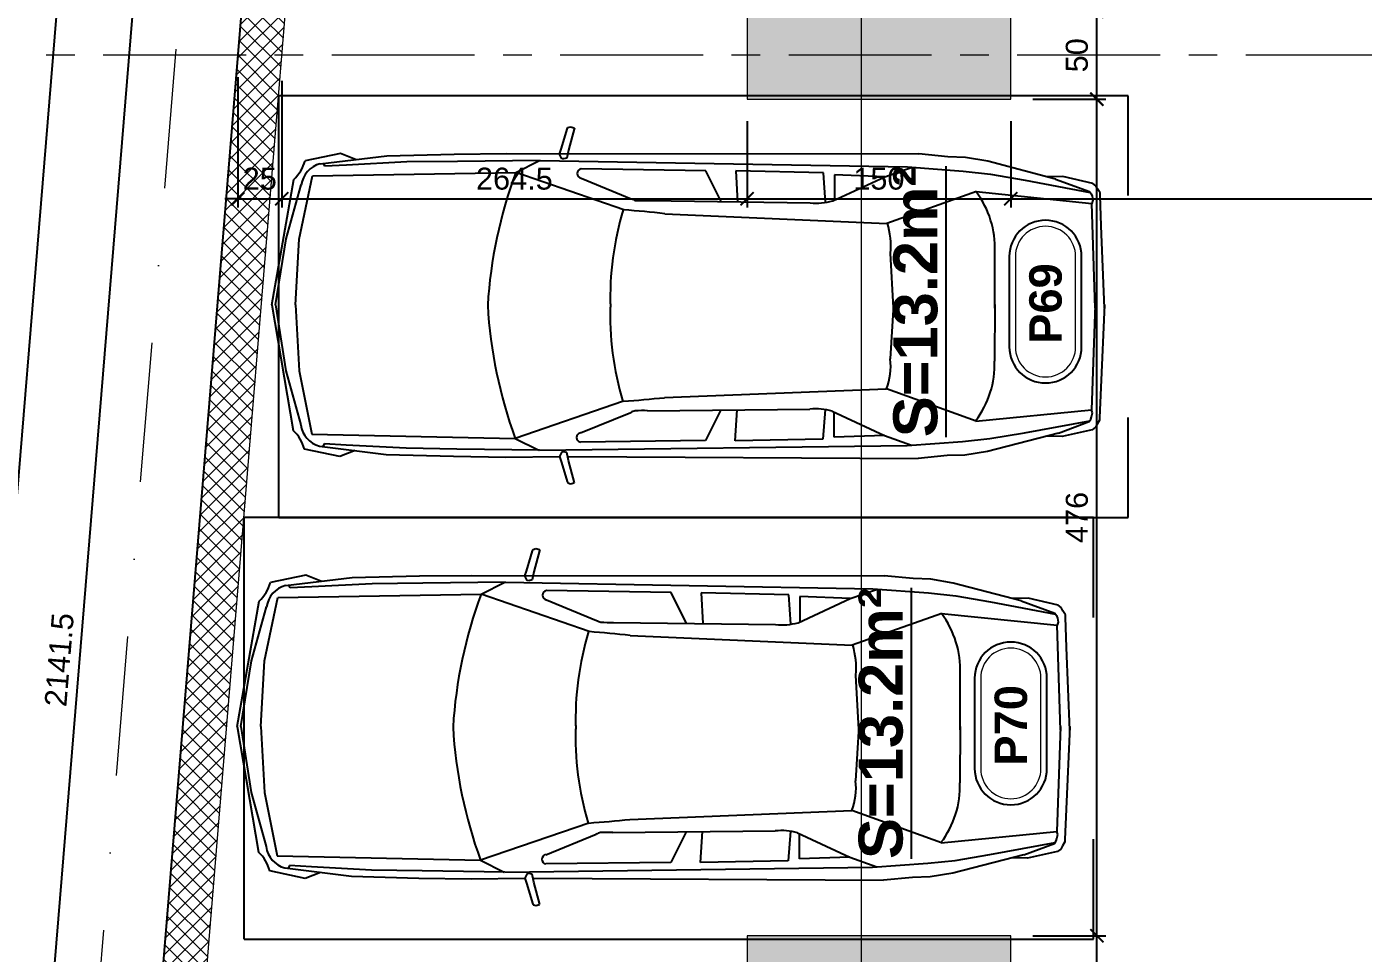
# Model space of a CAD drawing. Header units: centimetres. Extents: x 54080 to 59633, y -55119 to -48218.
# Drawn here: x 54463 to 55223, y -53333 to -52806 of the extents above; entities that cross this region are included whole.
import ezdxf
from ezdxf.enums import TextEntityAlignment as Align

# ---------------------------------------------------------------- set-up
doc = ezdxf.new("R2010")
doc.units = ezdxf.units.CM
doc.header["$LTSCALE"] = 50
doc.header["$MEASUREMENT"] = 0
for name, pattern in [('23486-A01$0${ Chain Double-Dash }', [0]), ('AXES', [2, 1.25, -0.25, 0.25, -0.25]), ('CACHE', [0.375, 0.25, -0.125]), ('CONTINU', [0]), ('Dot & Dashed', [335.138881, 158.75, -88.194444, 0, -88.194437])]:
    doc.linetypes.add(name, pattern=pattern)
doc.layers.get('0').update_dxf_attribs({"color": 8})
for name, color, linetype in [('AXES', 10, 'AXES'), ('BETON COUPE', 3, 'CONTINU'), ('BORD', 5, 'Continuous'), ('COTE 50ème', 1, 'Continuous'), ('FINI', 251, 'Continuous'), ('PILIER', 7, 'Continuous'), ('TEXTE', 7, 'Continuous')]:
    doc.layers.add(name, color=color, linetype=linetype)
for name, color, linetype, lineweight in [('BETON CACHE', 4, 'CACHE', 5), ('BETON HACHURE', 253, 'Continuous', 13), ('MACONNERIE COUPE', 7, 'Continuous', 30)]:
    doc.layers.add(name, color=color, linetype=linetype, lineweight=lineweight)
doc.layers.add('HORS GEL', color=7, linetype='CACHE', lineweight=15, true_color=0x00661a)
doc.layers.add('PREFA MUR SUP TRAME', color=7, linetype='Continuous', true_color=0xd7c7ff)
doc.styles.add('BRMNAMES', font='swisseb.ttf', dxfattribs={"height": 20})
doc.styles.add('RS_TEXT_1.50', font='arial.ttf', dxfattribs={"height": 12.5})
doc.styles.add('RS_TXT_50', font='arial.ttf', dxfattribs={"height": 12.5})
doc.dimstyles.new('RS_50CM_LINEAIRE', dxfattribs={"dimscale": 5, "dimtxt": 12.5, "dimasz": 1.5, "dimexe": 1, "dimexo": 2.5, "dimgap": 1, "dimtad": 1, "dimdec": 1, "dimrnd": 0.5, "dimdsep": 46, "dimtxsty": 'RS_TXT_50', "dimblk1": 'ARCHTICK', "dimblk2": 'ARCHTICK', "dimsah": 1, "dimcen": 2.5, "dimdle": 1, "dimclrt": 4, "dimadec": 0, "dimazin": 2, "dimtfac": 1, "dimtdec": 1, "dimtix": 1, "dimtmove": 2, "dimatfit": 3, "dimfxl": 1, "dimtolj": 1, "dimtzin": 0, "dimarcsym": 0})

# ---------------------------------------------------------------- blocks, each defined once
blk = doc.blocks.new('A$C99aa3423')
at = {"layer": 'AXES', "lineweight": 5, "ltscale": 1.3}
blk.add_line((3195, -1960), (-1985, -1960), dxfattribs=at)
at = {"layer": 'HORS GEL', "linetype": '23486-A01$0${ Chain Double-Dash }', "ltscale": 1.2}
blk.add_line((-1265, -1195), (-1265, -4150), dxfattribs=at)
blk = doc.blocks.new('_ArchTick')
at = {"color": 0, "linetype": 'ByBlock', "const_width": 0.15}
blk.add_lwpolyline([(-0.5, -0.5), (0.5, 0.5)], dxfattribs=at)
blk = doc.blocks.new('*D1077')
at = {"layer": 'COTE 50ème', "color": 0, "lineweight": -2, "ltscale": 0.5, "transparency": 16777216}
for p, q in [((55071.72, -53378.36), (55071.72, -53318.36)), ((55035.17, -53323.36), (55076.72, -53323.36)), ((55035.17, -53373.36), (55076.72, -53373.36))]:
    blk.add_line(p, q, dxfattribs=at)
at = {"layer": 'Defpoints', "color": 0, "ltscale": 0.5, "transparency": 16777216}
for p in [(55022.67, -53323.36), (55071.72, -53323.36), (55022.67, -53373.36)]:
    blk.add_point(p, dxfattribs=at)
at = {"layer": 'COTE 50ème', "color": 0, "lineweight": -2, "ltscale": 0.5, "transparency": 16777216, "xscale": 7.5, "yscale": 7.5, "zscale": 7.5}
for p, rotation in [((55071.72, -53323.36), 90), ((55071.72, -53373.36), 270)]:
    blk.add_blockref('_ArchTick', p, dxfattribs=dict(at, rotation=rotation))
at = {"layer": 'COTE 50ème', "color": 4, "ltscale": 0.5, "transparency": 16777216, "insert": (55060.34, -53348.36), "char_height": 12.5, "attachment_point": 5, "rotation": 90, "style": 'RS_TXT_50'}
blk.add_mtext('\\A1;50', dxfattribs=at)
blk = doc.blocks.new('*D1078')
at = {"layer": 'COTE 50ème', "color": 0, "lineweight": -2, "ltscale": 0.5, "transparency": 16777216}
for p, q in [((55071.72, -53328.36), (55071.72, -52842.36)), ((55035.17, -52847.36), (55076.72, -52847.36)), ((55035.17, -53323.36), (55076.72, -53323.36))]:
    blk.add_line(p, q, dxfattribs=at)
at = {"layer": 'Defpoints', "color": 0, "ltscale": 0.5, "transparency": 16777216}
for p in [(55022.67, -52847.36), (55071.72, -52847.36), (55022.67, -53323.36)]:
    blk.add_point(p, dxfattribs=at)
at = {"layer": 'COTE 50ème', "color": 0, "lineweight": -2, "ltscale": 0.5, "transparency": 16777216, "xscale": 7.5, "yscale": 7.5, "zscale": 7.5}
for p, rotation in [((55071.72, -52847.36), 90), ((55071.72, -53323.36), 270)]:
    blk.add_blockref('_ArchTick', p, dxfattribs=dict(at, rotation=rotation))
at = {"layer": 'COTE 50ème', "color": 4, "ltscale": 0.5, "transparency": 16777216, "insert": (55060.34, -53085.36), "char_height": 12.5, "attachment_point": 5, "rotation": 90, "style": 'RS_TXT_50'}
blk.add_mtext('\\A1;476', dxfattribs=at)
blk = doc.blocks.new('*D1079')
at = {"layer": 'COTE 50ème', "color": 0, "lineweight": -2, "ltscale": 0.5, "transparency": 16777216}
for p, q in [((55035.17, -52797.36), (55076.72, -52797.36)), ((55071.72, -52852.36), (55071.72, -52792.36)), ((55035.17, -52847.36), (55076.72, -52847.36))]:
    blk.add_line(p, q, dxfattribs=at)
at = {"layer": 'Defpoints', "color": 0, "ltscale": 0.5, "transparency": 16777216}
for p in [(55022.67, -52797.36), (55071.72, -52797.36), (55022.67, -52847.36)]:
    blk.add_point(p, dxfattribs=at)
at = {"layer": 'COTE 50ème', "color": 0, "lineweight": -2, "ltscale": 0.5, "transparency": 16777216, "xscale": 7.5, "yscale": 7.5, "zscale": 7.5}
for p, rotation in [((55071.72, -52797.36), 90), ((55071.72, -52847.36), 270)]:
    blk.add_blockref('_ArchTick', p, dxfattribs=dict(at, rotation=rotation))
at = {"layer": 'COTE 50ème', "color": 4, "ltscale": 0.5, "transparency": 16777216, "insert": (55060.34, -52822.36), "char_height": 12.5, "attachment_point": 5, "rotation": 90, "style": 'RS_TXT_50'}
blk.add_mtext('\\A1;50', dxfattribs=at)
blk = doc.blocks.new('*D1125')
at = {"layer": 'COTE 50ème', "color": 0, "lineweight": -2, "ltscale": 0.5, "transparency": 16777216}
for p, q in [((54583.01, -52834.86), (54583.01, -52909.02)), ((54607.93, -52836.91), (54607.93, -52909.02)), ((54583.01, -52904.02), (54575.51, -52904.02)), ((54583.01, -52904.02), (54607.93, -52904.02)), ((54607.93, -52904.02), (54615.43, -52904.02))]:
    blk.add_line(p, q, dxfattribs=at)
at = {"layer": 'Defpoints', "color": 0, "ltscale": 0.5, "transparency": 16777216}
for p in [(54583.01, -52822.36), (54607.93, -52824.41), (54607.93, -52904.02)]:
    blk.add_point(p, dxfattribs=at)
at = {"layer": 'COTE 50ème', "color": 0, "lineweight": -2, "ltscale": 0.5, "transparency": 16777216, "xscale": 7.5, "yscale": 7.5, "zscale": 7.5}
blk.add_blockref('_ArchTick', (54583.01, -52904.02), dxfattribs=at)
at = {"layer": 'COTE 50ème', "color": 0, "lineweight": -2, "ltscale": 0.5, "transparency": 16777216, "xscale": 7.5, "yscale": 7.5, "zscale": 7.5, "rotation": 180}
blk.add_blockref('_ArchTick', (54607.93, -52904.02), dxfattribs=at)
at = {"layer": 'COTE 50ème', "color": 4, "ltscale": 0.5, "transparency": 16777216, "insert": (54595.47, -52892.64), "char_height": 12.5, "attachment_point": 5, "style": 'RS_TXT_50'}
blk.add_mtext('\\A1;25', dxfattribs=at)
blk = doc.blocks.new('*D1126')
at = {"layer": 'COTE 50ème', "color": 0, "lineweight": -2, "ltscale": 0.5, "transparency": 16777216}
for p, q in [((54607.93, -52836.91), (54607.93, -52909.02)), ((54872.67, -52859.86), (54872.67, -52909.02)), ((54602.93, -52904.02), (54877.67, -52904.02))]:
    blk.add_line(p, q, dxfattribs=at)
at = {"layer": 'Defpoints', "color": 0, "ltscale": 0.5, "transparency": 16777216}
for p in [(54607.93, -52824.41), (54872.67, -52847.36), (54872.67, -52904.02)]:
    blk.add_point(p, dxfattribs=at)
at = {"layer": 'COTE 50ème', "color": 0, "lineweight": -2, "ltscale": 0.5, "transparency": 16777216, "xscale": 7.5, "yscale": 7.5, "zscale": 7.5, "rotation": 180}
blk.add_blockref('_ArchTick', (54607.93, -52904.02), dxfattribs=at)
at = {"layer": 'COTE 50ème', "color": 0, "lineweight": -2, "ltscale": 0.5, "transparency": 16777216, "xscale": 7.5, "yscale": 7.5, "zscale": 7.5}
blk.add_blockref('_ArchTick', (54872.67, -52904.02), dxfattribs=at)
at = {"layer": 'COTE 50ème', "color": 4, "ltscale": 0.5, "transparency": 16777216, "insert": (54740.3, -52892.64), "char_height": 12.5, "attachment_point": 5, "style": 'RS_TXT_50'}
blk.add_mtext('\\A1;264.5', dxfattribs=at)
blk = doc.blocks.new('*D1127')
at = {"layer": 'COTE 50ème', "color": 0, "lineweight": -2, "ltscale": 0.5, "transparency": 16777216}
for p, q in [((54872.67, -52859.86), (54872.67, -52909.02)), ((55022.67, -52859.86), (55022.67, -52909.02)), ((54867.67, -52904.02), (55027.67, -52904.02))]:
    blk.add_line(p, q, dxfattribs=at)
at = {"layer": 'Defpoints', "color": 0, "ltscale": 0.5, "transparency": 16777216}
for p in [(54872.67, -52847.36), (55022.67, -52847.36), (55022.67, -52904.02)]:
    blk.add_point(p, dxfattribs=at)
at = {"layer": 'COTE 50ème', "color": 0, "lineweight": -2, "ltscale": 0.5, "transparency": 16777216, "xscale": 7.5, "yscale": 7.5, "zscale": 7.5, "rotation": 180}
blk.add_blockref('_ArchTick', (54872.67, -52904.02), dxfattribs=at)
at = {"layer": 'COTE 50ème', "color": 0, "lineweight": -2, "ltscale": 0.5, "transparency": 16777216, "xscale": 7.5, "yscale": 7.5, "zscale": 7.5}
blk.add_blockref('_ArchTick', (55022.67, -52904.02), dxfattribs=at)
at = {"layer": 'COTE 50ème', "color": 4, "ltscale": 0.5, "transparency": 16777216, "insert": (54947.67, -52892.64), "char_height": 12.5, "attachment_point": 5, "style": 'RS_TXT_50'}
blk.add_mtext('\\A1;150', dxfattribs=at)
blk = doc.blocks.new('*D1128')
at = {"layer": 'COTE 50ème', "color": 0, "lineweight": -2, "ltscale": 0.5, "transparency": 16777216}
for p, q in [((55022.67, -52859.86), (55022.67, -52909.02)), ((55017.67, -52904.02), (55657.67, -52904.02)), ((55652.67, -52914.86), (55652.67, -52899.02))]:
    blk.add_line(p, q, dxfattribs=at)
at = {"layer": 'Defpoints', "color": 0, "ltscale": 0.5, "transparency": 16777216}
for p in [(55022.67, -52847.36), (55652.67, -52904.02), (55652.67, -52927.36)]:
    blk.add_point(p, dxfattribs=at)
at = {"layer": 'COTE 50ème', "color": 0, "lineweight": -2, "ltscale": 0.5, "transparency": 16777216, "xscale": 7.5, "yscale": 7.5, "zscale": 7.5, "rotation": 180}
blk.add_blockref('_ArchTick', (55022.67, -52904.02), dxfattribs=at)
at = {"layer": 'COTE 50ème', "color": 0, "lineweight": -2, "ltscale": 0.5, "transparency": 16777216, "xscale": 7.5, "yscale": 7.5, "zscale": 7.5}
blk.add_blockref('_ArchTick', (55652.67, -52904.02), dxfattribs=at)
at = {"layer": 'COTE 50ème', "color": 4, "ltscale": 0.5, "transparency": 16777216, "insert": (55337.67, -52892.63), "char_height": 12.5, "attachment_point": 5, "style": 'RS_TXT_50'}
blk.add_mtext('\\A1;630', dxfattribs=at)
blk = doc.blocks.new('*D1398')
at = {"layer": 'COTE 50ème', "color": 0, "lineweight": -2, "ltscale": 0.5, "transparency": 16777216}
for p, q in [((54580.88, -52095.28), (54404.67, -54239.33)), ((54654.4, -52106.34), (54575.48, -52099.85)), ((54479.01, -54240.42), (54400.09, -54233.94))]:
    blk.add_line(p, q, dxfattribs=at)
at = {"layer": 'Defpoints', "color": 0, "ltscale": 0.5, "transparency": 16777216}
for p in [(54666.86, -52107.36), (54405.08, -54234.35), (54491.47, -54241.45)]:
    blk.add_point(p, dxfattribs=at)
at = {"layer": 'COTE 50ème', "color": 0, "lineweight": -2, "ltscale": 0.5, "transparency": 16777216, "xscale": 7.5, "yscale": 7.5, "zscale": 7.5}
for p, rotation in [((54580.47, -52100.26), 85.30167886990876), ((54405.08, -54234.35), 265.3016788699088)]:
    blk.add_blockref('_ArchTick', p, dxfattribs=dict(at, rotation=rotation))
at = {"layer": 'COTE 50ème', "color": 4, "ltscale": 0.5, "transparency": 16777216, "insert": (54481.43, -53166.37), "char_height": 12.5, "attachment_point": 5, "rotation": 85.30168, "style": 'RS_TXT_50'}
blk.add_mtext('\\A1;2141.5', dxfattribs=at)
blk = doc.blocks.new('*D1403')
at = {"layer": 'COTE 50ème', "color": 0, "lineweight": -2, "ltscale": 0.5, "transparency": 16777216}
for p, q in [((54749.74, -49513.65), (54359.63, -54260.32)), ((54841.37, -49526.19), (54744.35, -49518.22)), ((54452.08, -54262.9), (54355.06, -54254.92))]:
    blk.add_line(p, q, dxfattribs=at)
at = {"layer": 'Defpoints', "color": 0, "ltscale": 0.5, "transparency": 16777216}
for p in [(54853.83, -49527.22), (54360.04, -54255.33), (54464.54, -54263.92)]:
    blk.add_point(p, dxfattribs=at)
at = {"layer": 'COTE 50ème', "color": 0, "lineweight": -2, "ltscale": 0.5, "transparency": 16777216, "xscale": 7.5, "yscale": 7.5, "zscale": 7.5}
for p, rotation in [((54749.33, -49518.63), 85.30167751912303), ((54360.04, -54255.33), 265.301677519123)]:
    blk.add_blockref('_ArchTick', p, dxfattribs=dict(at, rotation=rotation))
at = {"layer": 'COTE 50ème', "color": 4, "ltscale": 0.5, "transparency": 16777216, "insert": (54543.34, -51886.05), "char_height": 12.5, "attachment_point": 5, "rotation": 85.30168, "style": 'RS_TXT_50'}
blk.add_mtext('\\A1;4752.5', dxfattribs=at)
blk = doc.blocks.new('PILIER')
at = {"color": 252}
blk.add_lwpolyline([(1.563, 1.2), (-1.437, 1.2, 1), (-1.437, -1.2), (1.563, -1.2, 1), (1.563, 1.2, -1)], format="xyb", dxfattribs=at)
at = {"color": 10, "lineweight": 20}
blk.add_lwpolyline([(1.563, 1), (-1.437, 1, 1), (-1.437, -1), (1.563, -1, 1)], format="xyb", close=True, dxfattribs=at)
at = {"color": 7, "style": 'BRMNAMES'}
blk.add_attdef('PILIER_TEXTE', text='', height=1.076, dxfattribs=at).set_placement((0, 0), align=Align.MIDDLE_CENTER)

msp = doc.modelspace()

# ---------------------------------------------------------------- hatches: boundary and pattern name
at = {"layer": 'BETON HACHURE', "transparency": 33554585}
h = msp.add_hatch(dxfattribs=at)
h.set_pattern_fill('ANSI37', color=256, scale=50, angle=270, style=0)
h.set_pattern_definition([(315, (861.459, 19655.393), (4.4194174, 4.4194174), []), (45, (861.459, 19655.393), (-4.4194174, 4.4194174), [])])
h.paths.add_polyline_path([(56357.67, -51847.22), (56382.67, -51847.22), (56382.67, -52172.22), (56357.67, -52172.22)], flags=0)
h.paths.add_polyline_path([(56357.67, -51847.22), (56382.67, -51847.22), (56382.67, -52172.22), (56357.67, -52172.22)], flags=0)
h.paths.add_polyline_path([(58537.67, -51987.36), (58537.67, -52037.36), (58617.67, -52037.36), (58617.67, -51987.36)], flags=0)
h.paths.add_polyline_path([(58157.67, -51987.36), (58157.67, -52037.36), (58237.67, -52037.36), (58237.67, -51987.36)], flags=0)
edge = h.paths.add_edge_path(flags=0)
edge.add_arc((58197.67, -50672.36), 40, 0, 360)
edge = h.paths.add_edge_path(flags=0)
edge.add_arc((58197.67, -49997.36), 40, 0, 360)
edge = h.paths.add_edge_path(flags=0)
edge.add_arc((58197.67, -51272.36), 40, 0, 360)
h.paths.add_polyline_path([(59277.67, -49527.22), (54853.83, -49527.22), (54464.54, -54263.92), (59277.59, -54736.58), (59277.67, -54713.51)])
edge = h.paths.add_edge_path(flags=0)
edge.add_arc((58197.67, -51272.36), 40, 0, 360)
h.paths.add_polyline_path([(56982.67, -49552.22), (56982.67, -49972.36), (57007.67, -49972.36), (57007.67, -49552.22), (58577.68, -49552.22), (58577.67, -50022.36), (58617.67, -50022.36), (58617.67, -49552.22), (59247.67, -49552.22), (59247.67, -51282.36), (58617.67, -51282.36), (58617.67, -50647.36), (58577.67, -50647.36), (58577.67, -51312.36), (59247.67, -51312.36), (59247.67, -52057.36), (58577.67, -52057.36), (58577.67, -53447.36), (58617.67, -53447.36), (58617.67, -52087.36), (59247.67, -52087.36), (59247.67, -54709.01), (58245.17, -54610.07), (58245.17, -54122.36), (58220.17, -54122.36), (58220.17, -54607.62), (56915.17, -54479.46), (56915.17, -54122.36), (56890.17, -54122.36), (56890.17, -54477.01), (55702.67, -54360.39), (55702.67, -54122.36), (55652.67, -54122.36), (55652.67, -54355.48), (54491.47, -54241.45), (54666.86, -52107.36), (54872.67, -52107.36), (54872.67, -52057.36), (54670.97, -52057.36), (54672.82, -52037.36), (54872.67, -52037.36), (54872.67, -51987.36), (54676.72, -51987.36), (54733.43, -51297.36), (54872.67, -51297.36), (54872.67, -51247.36), (54737.54, -51247.36), (54782.74, -50697.36), (54872.67, -50697.36), (54872.67, -50647.36), (54786.85, -50647.36), (54876.86, -49552.22), (55655.17, -49552.22), (55655.17, -49972.36), (55680.17, -49972.36), (55680.17, -49552.22)], flags=16)
h.paths.add_polyline_path([(58157.67, -51232.36), (58157.67, -51312.36), (58237.67, -51312.36), (58237.67, -51232.36)], flags=0)
at = {"layer": 'PREFA MUR SUP TRAME'}
h = msp.add_hatch(color=256, dxfattribs=at)
h.paths.add_polyline_path([(57412.67, -51987.36), (57412.67, -52037.36), (57492.67, -52037.36), (57492.67, -51987.36)])
h.paths.add_polyline_path([(55702.67, -52412.36), (55682.67, -52412.36), (55682.67, -52087.36), (56127.67, -52087.36), (56127.67, -52412.36), (56107.67, -52412.36), (56107.67, -52107.36), (55917.67, -52107.36), (55917.67, -52412.36), (55892.67, -52412.36), (55892.67, -52107.36), (55702.67, -52107.36)])
h.paths.add_polyline_path([(55702.67, -52797.36), (55652.67, -52797.36), (55652.67, -52927.36), (55702.67, -52927.36)])
h.paths.add_polyline_path([(55022.67, -52847.36), (55022.67, -52797.36), (54872.67, -52797.36), (54872.67, -52847.36)])
h.paths.add_polyline_path([(55022.67, -53373.36), (55022.67, -53323.36), (54872.67, -53323.36), (54872.67, -53373.36)])
h.paths.add_polyline_path([(55702.67, -53222.36), (55652.67, -53222.36), (55652.67, -53372.36), (55702.67, -53372.36)])
h.paths.add_polyline_path([(55702.67, -53972.36), (55652.67, -53972.36), (55652.67, -54122.36), (55702.67, -54122.36)])
h.paths.add_polyline_path([(55022.67, -54067.36), (55022.67, -54017.36), (54872.67, -54017.36), (54872.67, -54067.36)])
h.paths.add_polyline_path([(55022.67, -52107.36), (55022.67, -52057.36), (54872.67, -52057.36), (54872.67, -52107.36)])
edge = h.paths.add_edge_path()
edge.add_arc((57452.67, -51272.36), 40, 0, 360)
edge = h.paths.add_edge_path()
edge.add_arc((57452.67, -50672.36), 40, 0, 360)
edge = h.paths.add_edge_path()
edge.add_arc((57572.67, -49997.36), 40, 0, 360)
h.paths.add_polyline_path([(56107.67, -53323.39), (56157.67, -53323.39), (56157.67, -53397.39), (56107.67, -53397.39)])

# ---------------------------------------------------------------- linework, layer by layer
at = {"layer": 'BETON CACHE', "color": 232, "linetype": 'Dot & Dashed', "ltscale": 0.01}
msp.add_lwpolyline([(59078.3, -54847.46), (57765.06, -54807.71), (54417.81, -54401.92), (54818.91, -49521.26), (58468.18, -49407.74), (59057.59, -49414.31)], close=True, dxfattribs=at)
at = {"layer": 'BETON COUPE', "lineweight": 5}
for points in [[(59277.67, -49527.22), (54853.83, -49527.22), (54464.54, -54263.92), (59277.59, -54736.58), (59277.67, -54713.51)], [(55022.67, -52847.36), (55022.67, -52797.36), (54872.67, -52797.36), (54872.67, -52847.36)], [(55022.67, -53373.36), (55022.67, -53323.36), (54872.67, -53323.36), (54872.67, -53373.36)]]:
    msp.add_lwpolyline(points, close=True, dxfattribs=at)
msp.add_lwpolyline([(56890.17, -54477.01), (55702.67, -54360.39), (55702.67, -54122.36), (55652.67, -54122.36), (55652.67, -54355.48), (54491.47, -54241.45), (54666.86, -52107.36), (54872.67, -52107.36), (54872.67, -52057.36), (54670.97, -52057.36), (54672.62, -52037.35), (54872.67, -52037.36), (54872.67, -51987.36), (54676.72, -51987.36), (54733.43, -51297.36), (54872.67, -51297.36), (54872.67, -51247.36)], dxfattribs=at)
at = {"layer": 'BORD'}
msp.add_lwpolyline([(59277.67, -54713.51), (59277.67, -49527.22), (54853.83, -49527.22), (54464.54, -54263.92), (59277.59, -54736.58)], close=True, dxfattribs=at)
at = {"layer": 'FINI'}
for p, q in [((54606.37, -53085.36), (54606.37, -52845.36)), ((55089.53, -52845.36), (54606.37, -52845.36)), ((55089.53, -52902.2), (55089.53, -52845.36)), ((54769.35, -52867.63), (54770.3, -52864.44)), ((54770.3, -52864.44), (54770.77, -52863.53)), ((54770.77, -52863.53), (54772.15, -52863.09)), ((54774.43, -52863.57), (54771.09, -52876.34)), ((54772.15, -52863.09), (54774.4, -52863.68)), ((54766.98, -52875.83), (54769.35, -52867.63)), ((54641.39, -52878.17), (54621.23, -52882.37)), ((54629.77, -52884.05), (54667.67, -52879.52)), ((54650.01, -52881.63), (54641.39, -52878.17)), ((54667.67, -52879.52), (54706.07, -52878.65)), ((54706.07, -52878.65), (54735.79, -52878.33)), ((54735.79, -52878.33), (54970.36, -52878.52)), ((54766.03, -52878.57), (54766.98, -52875.83)), ((54767.38, -52881.33), (54766.03, -52878.57)), ((54768.29, -52881.34), (54767.38, -52881.33)), ((54770.12, -52880.9), (54768.29, -52881.34)), ((54771.09, -52876.34), (54770.12, -52880.9)), ((54770.6, -52878.66), (54771.1, -52878.66)), ((54986.83, -52880.17), (54970.36, -52878.52)), ((54996.9, -52880.52), (54986.83, -52880.17)), ((55009.72, -52882.67), (54996.9, -52880.52)), ((54625.45, -52890.87), (54741.09, -52888.98)), ((54632.53, -52885.39), (54631.72, -52883.82)), ((54644.87, -52884.8), (54632.53, -52885.39)), ((54679.14, -52883.06), (54644.87, -52884.8)), ((54707.94, -52882.75), (54679.14, -52883.06)), ((54755.03, -52882.23), (54707.94, -52882.75)), ((54741.09, -52888.98), (54754.65, -52882.24)), ((54802.57, -52910.33), (54741.09, -52888.98)), ((54755.03, -52882.23), (54964.03, -52885.91)), ((54849.29, -52888.15), (54778.22, -52886.94)), ((54857.98, -52905.62), (54849.29, -52888.15)), ((54916.12, -52889.35), (54866.27, -52888.18)), ((54866.27, -52888.18), (54867.26, -52905.74)), ((54917.29, -52906.12), (54916.12, -52889.35)), ((54951.13, -52891.54), (54966.54, -52886.1)), ((54964.03, -52885.91), (54995.61, -52888.31)), ((54995.61, -52888.31), (55011.17, -52889.97)), ((55048.24, -52892.77), (55009.72, -52882.67)), ((54602.27, -52964.38), (54614.84, -52892.97)), ((54610.53, -52926.9), (54619.08, -52896.16)), ((54617.95, -52926.92), (54625.45, -52890.87)), ((54778.21, -52892.24), (54806.83, -52903.97)), ((54921.4, -52905.27), (54951.13, -52891.54)), ((54922.49, -52890.42), (54922.46, -52904.65)), ((54951.13, -52891.54), (54922.49, -52890.42)), ((55011.17, -52889.97), (55030.87, -52893.41)), ((55030.87, -52893.41), (55067.88, -52900.4)), ((55052.34, -52891.35), (55043.22, -52891.45)), ((55048.24, -52892.77), (55067.52, -52899.87)), ((55069.3, -52895.28), (55052.34, -52891.35)), ((55071.15, -52896.63), (55069.3, -52895.28)), ((55072.08, -52898.45), (55071.15, -52896.63)), ((55003.22, -52899.93), (54952.13, -52918.06)), ((55003.08, -52899.92), (55068.85, -52906.63)), ((55067.52, -52899.87), (55068.45, -52901.23)), ((55068.45, -52901.23), (55068.92, -52902.6)), ((55068.92, -52902.6), (55069.41, -52904.88)), ((55073.48, -52900.72), (55072.08, -52898.45)), ((55073.49, -52902.09), (55073.48, -52900.72)), ((55074.13, -52919.38), (55073.49, -52902.09)), ((54816.37, -52905.05), (54908.66, -52906.3)), ((55069.41, -52904.88), (55068.85, -52906.63)), ((55070.65, -52966.33), (55068.85, -52906.63)), ((54825.91, -52912.5), (54952.13, -52918.06)), ((55075.94, -52966.34), (55074.13, -52919.38)), ((54604.37, -52964.39), (54610.53, -52926.9)), ((54615.85, -52964.41), (54617.95, -52926.92)), ((54956.04, -52966.11), (54954.22, -52935.04)), ((55013.56, -52966.21), (55013.63, -52934.1)), ((54602.27, -52964.38), (54614.55, -53035.85)), ((54604.37, -52964.39), (54610.37, -53001.9)), ((54615.85, -52964.41), (54617.8, -53001.91)), ((54956.04, -52964.12), (54954.09, -52995.18)), ((55013.56, -52964.25), (55013.5, -52996.36)), ((55070.65, -52964.37), (55068.6, -53024.06)), ((55075.95, -52964.38), (55073.93, -53011.34)), ((54610.37, -53001.9), (54618.8, -53032.68)), ((54617.8, -53001.91), (54625.15, -53037.99)), ((54825.69, -53017.19), (54951.94, -53012.15)), ((55002.95, -53030.49), (54951.94, -53012.15)), ((55073.93, -53011.34), (55073.23, -53028.62)), ((54802.35, -53019.27), (54740.78, -53040.36)), ((54777.91, -53037.25), (54806.58, -53025.64)), ((54816.13, -53024.6), (54908.42, -53023.73)), ((54857.74, -53024.21), (54848.98, -53041.64)), ((54865.95, -53041.67), (54867.02, -53024.12)), ((54917.04, -53023.95), (54915.81, -53040.72)), ((54921.15, -53024.82), (54950.82, -53038.67)), ((54922.18, -53039.67), (54922.21, -53025.31)), ((55002.81, -53030.5), (55068.6, -53024.06)), ((55069.16, -53025.82), (55068.6, -53024.06)), ((55068.66, -53028.09), (55069.16, -53025.82)), ((55030.58, -53037.13), (55067.61, -53030.29)), ((55049.78, -53037.41), (55067.25, -53030.82)), ((55067.25, -53030.82), (55068.19, -53029.46)), ((55068.19, -53029.46), (55068.66, -53028.09)), ((55071.8, -53032.26), (55070.86, -53034.07)), ((55073.21, -53029.99), (55071.8, -53032.26)), ((55073.23, -53028.62), (55073.21, -53029.99)), ((55089.53, -53085.36), (55089.53, -53028.52)), ((54625.15, -53037.99), (54740.78, -53040.36)), ((54740.78, -53040.36), (54754.31, -53047.16)), ((54915.81, -53040.72), (54865.95, -53041.67)), ((54950.82, -53038.67), (54922.18, -53039.67)), ((54950.82, -53038.67), (54966.21, -53044.17)), ((54995.29, -53042.08), (55010.86, -53040.49)), ((55049.78, -53037.41), (55009.38, -53047.78)), ((55010.86, -53040.49), (55030.58, -53037.13)), ((55052.03, -53039.28), (55043.04, -53039.14)), ((55069.01, -53035.42), (55052.03, -53039.28)), ((55070.86, -53034.07), (55069.01, -53035.42)), ((54641.04, -53050.76), (54620.89, -53046.47)), ((54629.44, -53044.83), (54667.32, -53049.51)), ((54632.2, -53043.5), (54631.38, -53045.07)), ((54644.54, -53044.14), (54632.2, -53043.5)), ((54649.66, -53047.33), (54641.04, -53050.76)), ((54678.8, -53046.02), (54644.54, -53044.14)), ((54707.6, -53046.46), (54678.8, -53046.02)), ((54754.69, -53047.16), (54707.6, -53046.46)), ((54754.69, -53047.16), (54963.71, -53044.35)), ((54767.38, -53047.95), (54766.03, -53050.71)), ((54768.29, -53047.94), (54767.38, -53047.95)), ((54770.12, -53048.37), (54768.29, -53047.94)), ((54771.09, -53052.94), (54770.12, -53048.37)), ((54848.98, -53041.64), (54777.9, -53042.55)), ((54963.71, -53044.35), (54995.29, -53042.08)), ((55009.38, -53047.78), (54996.55, -53049.88)), ((54667.32, -53049.51), (54705.71, -53050.54)), ((54705.71, -53050.54), (54735.43, -53050.99)), ((54735.43, -53050.99), (54766.03, -53050.66)), ((54766.03, -53050.71), (54766.98, -53053.44)), ((54766.98, -53053.44), (54769.35, -53061.64)), ((54770.6, -53050.61), (54771.1, -53050.61)), ((54774.43, -53065.7), (54771.09, -53052.94)), ((54771.1, -53050.61), (54970, -53051.76)), ((54986.48, -53050.18), (54970, -53051.76)), ((54996.55, -53049.88), (54986.48, -53050.18)), ((54769.35, -53061.64), (54770.3, -53064.83)), ((54770.3, -53064.83), (54770.77, -53065.74)), ((54770.77, -53065.74), (54772.15, -53066.18)), ((54772.15, -53066.18), (54774.4, -53065.6)), ((54586.65, -53325.36), (54586.65, -53085.36)), ((55069.81, -53085.36), (54586.65, -53085.36)), ((54606.37, -53085.36), (55089.53, -53085.36)), ((55069.81, -53142.2), (55069.81, -53085.36)), ((54747.25, -53115.83), (54749.63, -53107.63)), ((54749.63, -53107.63), (54750.58, -53104.44)), ((54750.58, -53104.44), (54751.04, -53103.53)), ((54751.04, -53103.53), (54752.42, -53103.09)), ((54754.7, -53103.57), (54751.36, -53116.34)), ((54752.42, -53103.09), (54754.67, -53103.68)), ((54746.31, -53118.57), (54747.25, -53115.83)), ((54751.36, -53116.34), (54750.4, -53120.9)), ((54621.67, -53118.17), (54601.5, -53122.37)), ((54610.04, -53124.05), (54647.95, -53119.52)), ((54612.8, -53125.39), (54611.99, -53123.82)), ((54625.14, -53124.8), (54612.8, -53125.39)), ((54630.28, -53121.63), (54621.67, -53118.17)), ((54659.42, -53123.06), (54625.14, -53124.8)), ((54647.95, -53119.52), (54686.35, -53118.65)), ((54688.22, -53122.75), (54659.42, -53123.06)), ((54686.35, -53118.65), (54716.06, -53118.33)), ((54735.31, -53122.23), (54688.22, -53122.75)), ((54716.06, -53118.33), (54950.63, -53118.52)), ((54721.36, -53128.98), (54734.92, -53122.24)), ((54735.31, -53122.23), (54944.31, -53125.91)), ((54747.65, -53121.33), (54746.31, -53118.57)), ((54748.57, -53121.34), (54747.65, -53121.33)), ((54750.4, -53120.9), (54748.57, -53121.34)), ((54750.87, -53118.66), (54751.38, -53118.66)), ((54967.11, -53120.17), (54950.63, -53118.52)), ((54977.17, -53120.52), (54967.11, -53120.17)), ((54990, -53122.67), (54977.17, -53120.52)), ((55028.52, -53132.77), (54990, -53122.67)), ((54598.23, -53166.92), (54605.73, -53130.87)), ((54605.73, -53130.87), (54721.36, -53128.98)), ((54782.85, -53150.33), (54721.36, -53128.98)), ((54758.49, -53132.24), (54787.1, -53143.97)), ((54829.57, -53128.15), (54758.5, -53126.94)), ((54838.26, -53145.62), (54829.57, -53128.15)), ((54896.4, -53129.35), (54846.54, -53128.18)), ((54846.54, -53128.18), (54847.54, -53145.74)), ((54897.56, -53146.12), (54896.4, -53129.35)), ((54901.67, -53145.27), (54931.4, -53131.54)), ((54902.76, -53130.42), (54902.73, -53144.65)), ((54931.4, -53131.54), (54902.76, -53130.42)), ((54931.4, -53131.54), (54946.81, -53126.1)), ((54944.31, -53125.91), (54975.89, -53128.31)), ((54975.89, -53128.31), (54991.45, -53129.97)), ((54991.45, -53129.97), (55011.15, -53133.41)), ((55032.62, -53131.35), (55023.49, -53131.45)), ((55028.52, -53132.77), (55047.8, -53139.87)), ((55049.58, -53135.28), (55032.62, -53131.35)), ((54582.54, -53204.38), (54595.12, -53132.97)), ((54590.8, -53166.9), (54599.35, -53136.16)), ((54983.49, -53139.93), (54932.41, -53158.06)), ((54983.35, -53139.92), (55049.12, -53146.63)), ((55011.15, -53133.41), (55048.16, -53140.4)), ((55047.8, -53139.87), (55048.73, -53141.23)), ((55051.42, -53136.63), (55049.58, -53135.28)), ((55052.35, -53138.45), (55051.42, -53136.63)), ((55053.75, -53140.72), (55052.35, -53138.45)), ((54796.65, -53145.05), (54888.94, -53146.3)), ((55048.73, -53141.23), (55049.2, -53142.6)), ((55049.68, -53144.88), (55049.12, -53146.63)), ((55050.92, -53206.33), (55049.12, -53146.63)), ((55049.2, -53142.6), (55049.68, -53144.88)), ((55053.77, -53142.09), (55053.75, -53140.72)), ((55054.4, -53159.38), (55053.77, -53142.09)), ((54806.18, -53152.5), (54932.41, -53158.06)), ((55056.22, -53206.34), (55054.4, -53159.38)), ((54584.65, -53204.39), (54590.8, -53166.9)), ((54596.12, -53204.41), (54598.23, -53166.92)), ((54936.31, -53206.11), (54934.49, -53175.04)), ((54993.84, -53206.21), (54993.9, -53174.1)), ((54582.54, -53204.38), (54594.82, -53275.85)), ((54584.65, -53204.39), (54590.65, -53241.9)), ((54596.12, -53204.41), (54598.07, -53241.91)), ((54936.32, -53204.12), (54934.37, -53235.18)), ((54993.84, -53204.25), (54993.77, -53236.36)), ((55050.93, -53204.37), (55048.88, -53264.06)), ((55056.22, -53204.38), (55054.21, -53251.34)), ((54590.65, -53241.9), (54599.07, -53272.68)), ((54598.07, -53241.91), (54605.43, -53277.99)), ((54805.96, -53257.19), (54932.21, -53252.15)), ((54983.22, -53270.49), (54932.21, -53252.15)), ((55054.21, -53251.34), (55053.5, -53268.62)), ((54782.62, -53259.27), (54721.05, -53280.36)), ((54758.19, -53277.25), (54786.85, -53265.64)), ((54796.4, -53264.6), (54888.7, -53263.73)), ((54838.01, -53264.21), (54829.25, -53281.64)), ((54846.23, -53281.67), (54847.29, -53264.12)), ((54897.32, -53263.95), (54896.09, -53280.72)), ((54901.42, -53264.82), (54931.1, -53278.67)), ((54902.45, -53279.67), (54902.48, -53265.31)), ((54983.08, -53270.5), (55048.88, -53264.06)), ((55047.53, -53270.82), (55048.46, -53269.46)), ((55048.46, -53269.46), (55048.94, -53268.09)), ((55049.43, -53265.82), (55048.88, -53264.06)), ((55048.94, -53268.09), (55049.43, -53265.82)), ((55053.5, -53268.62), (55053.48, -53269.99)), ((55069.81, -53325.36), (55069.81, -53268.52)), ((54991.14, -53280.49), (55010.85, -53277.13)), ((55010.85, -53277.13), (55047.89, -53270.29)), ((55030.05, -53277.41), (55047.53, -53270.82)), ((55049.29, -53275.42), (55032.31, -53279.28)), ((55051.14, -53274.07), (55049.29, -53275.42)), ((55052.08, -53272.26), (55051.14, -53274.07)), ((55053.48, -53269.99), (55052.08, -53272.26)), ((54605.43, -53277.99), (54721.05, -53280.36)), ((54609.71, -53284.83), (54647.59, -53289.51)), ((54612.47, -53283.5), (54611.66, -53285.07)), ((54624.81, -53284.14), (54612.47, -53283.5)), ((54659.08, -53286.02), (54624.81, -53284.14)), ((54721.05, -53280.36), (54734.58, -53287.16)), ((54734.97, -53287.16), (54943.98, -53284.35)), ((54829.25, -53281.64), (54758.17, -53282.55)), ((54896.09, -53280.72), (54846.23, -53281.67)), ((54931.1, -53278.67), (54902.45, -53279.67)), ((54931.1, -53278.67), (54946.49, -53284.17)), ((54943.98, -53284.35), (54975.57, -53282.08)), ((54975.57, -53282.08), (54991.14, -53280.49)), ((55030.05, -53277.41), (54989.66, -53287.78)), ((55032.31, -53279.28), (55023.32, -53279.14)), ((54621.31, -53290.76), (54601.16, -53286.47)), ((54629.94, -53287.33), (54621.31, -53290.76)), ((54647.59, -53289.51), (54685.99, -53290.54)), ((54687.88, -53286.46), (54659.08, -53286.02)), ((54685.99, -53290.54), (54715.7, -53290.99)), ((54734.97, -53287.16), (54687.88, -53286.46)), ((54715.7, -53290.99), (54746.31, -53290.66)), ((54747.65, -53287.95), (54746.31, -53290.71)), ((54746.31, -53290.71), (54747.25, -53293.44)), ((54748.57, -53287.94), (54747.65, -53287.95)), ((54750.4, -53288.37), (54748.57, -53287.94)), ((54751.36, -53292.94), (54750.4, -53288.37)), ((54750.87, -53290.61), (54751.38, -53290.61)), ((54751.38, -53290.61), (54950.27, -53291.76)), ((54966.76, -53290.18), (54950.27, -53291.76)), ((54976.82, -53289.88), (54966.76, -53290.18)), ((54989.66, -53287.78), (54976.82, -53289.88)), ((54747.25, -53293.44), (54749.63, -53301.64)), ((54754.7, -53305.7), (54751.36, -53292.94)), ((54749.63, -53301.64), (54750.58, -53304.83)), ((54750.58, -53304.83), (54751.04, -53305.74)), ((54751.04, -53305.74), (54752.42, -53306.18)), ((54752.42, -53306.18), (54754.67, -53305.6)), ((54586.65, -53325.36), (55069.81, -53325.36))]:
    msp.add_line(p, q, dxfattribs=at)
for centre, major_axis, ratio, start_param, end_param in [((54599.24, -52876.34), (-22.79, 0.28), 1, 2.33652, 2.886122), ((54633.85, -52898.43), (-14.94, 0.38), 1, -1.269219, -0.12741), ((54927.62, -52972.82), (30.21, 230.33), 0.871542, 1.314587, 1.649297), ((54778.75, -52889.59), (2.56, 0.88), 1, 1.435807, 4.182632), ((54812.61, -52893.29), (5.81, 10.66), 1, 3.144817, 3.358791), ((54960.3, -52932.03), (53.36, 0.57), 1, -0.04965, 0.632628), ((54964.64, -52959.89), (-169.78, 1.6), 1, -0.287391, 0.04404), ((54712.94, -54000.7), (232.64, 1069.03), 1, 0.110836, 0.132256), ((54813.89, -52824.93), (-80.15, 0.77), 0.999999, 1.522288, 1.611465), ((54912.25, -52871.59), (34.89, 0.83), 1, 4.585523, 4.953624), ((54910.29, -52930.69), (-44.14, 0.78), 1, 3.06056, 3.452838), ((54927.65, -52957.29), (-29.26, 230.45), 0.871538, 1.492296, 1.827005), ((54964.62, -52970.38), (-169.79, 0.75), 1, -0.03434, 0.297091), ((54910.15, -52999.35), (-44.24, 1.25), 0.85675, 2.830193, 3.284587), ((54960.16, -52998.22), (53.36, 0.48), 1, -0.656582, 0.025696), ((54717.23, -51928.53), (1092.99, 48.28), 1, -1.537057, -1.515637), ((54812.31, -53036.35), (12.07, 1.35), 1, 1.736829, 1.950804), ((54813.31, -53104.71), (-80.13, 2.06), 1, 4.702988, 4.792166), ((54911.86, -53058.46), (-34.89, 0.82), 1, 4.466762, 4.834863), ((54633.57, -53030.47), (14.94, 0.38), 1, 3.264527, 4.406336), ((54598.88, -53052.41), (22.65, 2.55), 1, 0.151456, 0.701058), ((54778.44, -53039.9), (2.56, 0.88), 1, 1.435807, 4.182632), ((54579.52, -53116.34), (-22.79, 0.28), 1, 2.33652, 2.886122), ((54614.12, -53138.43), (-14.94, 0.38), 1, -1.269219, -0.12741), ((54907.9, -53212.82), (30.21, 230.33), 0.871542, 1.314587, 1.649297), ((54759.02, -53129.59), (2.56, 0.88), 1, 1.435807, 4.182632), ((54940.58, -53172.03), (53.36, 0.57), 1, -0.04965, 0.632628), ((54792.88, -53133.29), (5.81, 10.66), 1, 3.144817, 3.358791), ((54794.16, -53064.93), (-80.15, 0.77), 0.999999, 1.522288, 1.611465), ((54892.53, -53111.59), (34.89, 0.83), 1, 4.585523, 4.953624), ((54944.92, -53199.89), (-169.78, 1.6), 1, -0.287391, 0.04404), ((54693.21, -54240.7), (232.64, 1069.03), 1, 0.110836, 0.132256), ((54890.57, -53170.69), (-44.14, 0.78), 1, 3.06056, 3.452838), ((54907.93, -53197.29), (-29.26, 230.45), 0.871538, 1.492296, 1.827005), ((54944.9, -53210.38), (-169.79, 0.75), 1, -0.03434, 0.297091), ((54890.42, -53239.35), (-44.24, 1.25), 0.85675, 2.830193, 3.284587), ((54940.44, -53238.22), (53.36, 0.48), 1, -0.656582, 0.025696), ((54697.5, -52168.53), (1092.99, 48.28), 1, -1.537057, -1.515637), ((54792.59, -53276.35), (12.07, 1.35), 1, 1.736829, 1.950804), ((54793.58, -53344.71), (-80.13, 2.06), 1, 4.702988, 4.792166), ((54892.14, -53298.46), (-34.89, 0.82), 1, 4.466762, 4.834863), ((54579.16, -53292.41), (22.65, 2.55), 1, 0.151456, 0.701058), ((54613.85, -53270.47), (14.94, 0.38), 1, 3.264527, 4.406336), ((54758.71, -53279.9), (2.56, 0.88), 1, 1.435807, 4.182632)]:
    msp.add_ellipse(centre, major_axis=major_axis, ratio=ratio, start_param=start_param, end_param=end_param, dxfattribs=at)

# ---------------------------------------------------------------- block references
at = {"layer": 'MACONNERIE COUPE', "lineweight": 5, "ltscale": 0.5}
msp.add_blockref('A$C99aa3423', (56202.67, -50862.36), dxfattribs=at)
at = {"layer": 'PILIER', "xscale": 17.145, "yscale": 17.145, "zscale": 17.145, "rotation": 89.99999999999999}
for p, values in [((55042.45, -52963.63), {'PILIER_TEXTE': 'P69'}), ((55022.73, -53203.63), {'PILIER_TEXTE': 'P70'})]:
    msp.add_blockref('PILIER', p, dxfattribs=at).add_auto_attribs(values)

# ---------------------------------------------------------------- texts
at = {"layer": 'TEXTE', "char_height": 25, "width": 958.4363, "attachment_point": 5, "rotation": 90, "style": 'RS_TEXT_1.50'}
for insert in [(54968.59, -52962.55), (54948.86, -53202.55)]:
    msp.add_mtext('{\\fArial|b1|i0|c0|p34;\\LS=13.2m²}', dxfattribs=dict(at, insert=insert))

# ---------------------------------------------------------------- dimensions: what is measured, and where the dimension line sits
at = {"layer": 'COTE 50ème', "ltscale": 0.5}
dim = msp.add_aligned_dim(p1=(54853.83, -49527.22), p2=(54464.54, -54263.92), distance=-104.85, dimstyle='RS_50CM_LINEAIRE', dxfattribs=at)
dim.commit()
dim.dimension.update_dxf_attribs({"geometry": '*D1403', "text_midpoint": (54543.34, -51886.05)})
for base, p1, p2, angle, picture, middle in [((54405.08, -54234.35), (54666.86, -52107.36), (54491.47, -54241.45), 85.30168, '*D1398', (54481.43, -53166.37)), ((55071.72, -52797.36), (55022.67, -52847.36), (55022.67, -52797.36), 90, '*D1079', (55060.34, -52822.36)), ((55071.72, -52847.36), (55022.67, -53323.36), (55022.67, -52847.36), 90, '*D1078', (55060.34, -53085.36)), ((55071.72, -53323.36), (55022.67, -53373.36), (55022.67, -53323.36), 90, '*D1077', (55060.34, -53348.36))]:
    dim = msp.add_linear_dim(base=base, p1=p1, p2=p2, angle=angle, dimstyle='RS_50CM_LINEAIRE', dxfattribs=at)
    dim.commit()
    dim.dimension.update_dxf_attribs({"geometry": picture, "text_midpoint": middle})
for base, p1, p2, picture, middle in [((54607.93, -52904.02), (54583.01, -52822.36), (54607.93, -52824.41), '*D1125', (54595.47, -52892.64)), ((54872.67, -52904.02), (54607.93, -52824.41), (54872.67, -52847.36), '*D1126', (54740.3, -52892.64)), ((55022.67, -52904.02), (54872.67, -52847.36), (55022.67, -52847.36), '*D1127', (54947.67, -52892.64)), ((55652.67, -52904.02), (55022.67, -52847.36), (55652.67, -52927.36), '*D1128', (55337.67, -52892.63))]:
    dim = msp.add_linear_dim(base=base, p1=p1, p2=p2, dimstyle='RS_50CM_LINEAIRE', dxfattribs=at)
    dim.commit()
    dim.dimension.update_dxf_attribs({"geometry": picture, "text_midpoint": middle})

doc.saveas('drawing.dxf')
